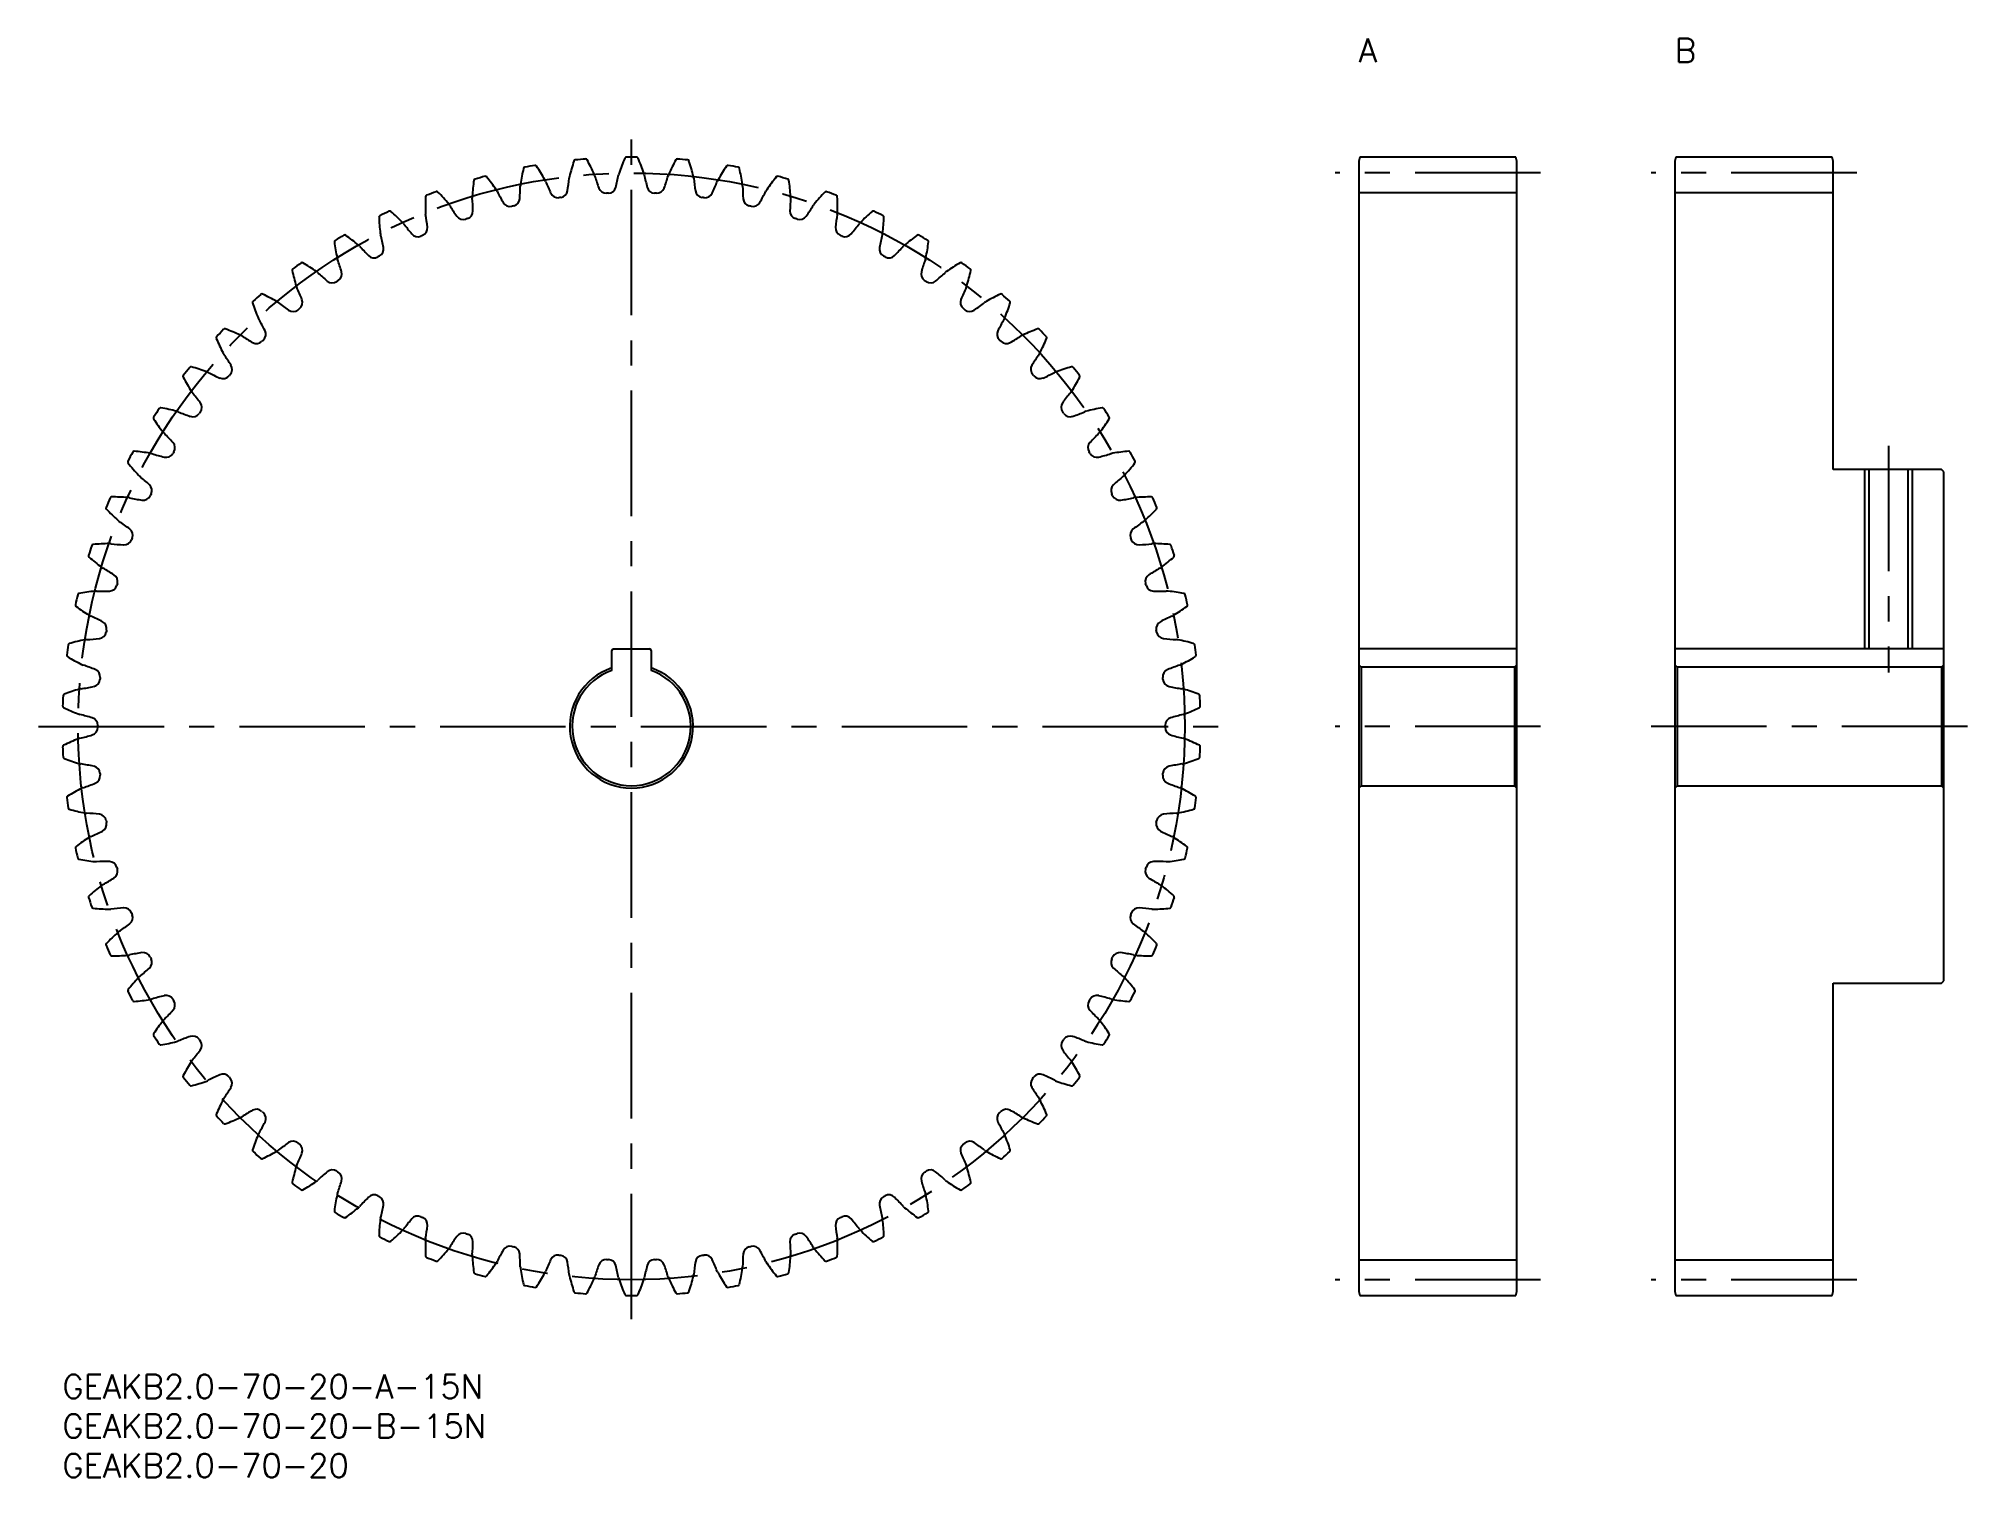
# Model space of a CAD drawing. Extents: x -3 to 241, y -13 to 169.
import ezdxf

# ---------------------------------------------------------------- set-up
doc = ezdxf.new("R2010")
doc.units = 0
doc.header["$LTSCALE"] = 0.5
doc.linetypes.add('CENTER', pattern=[50.8, 31.75, -6.35, 6.35, -6.35])
for name, color, linetype in [('MSM_CENTER', 1, 'CENTER'), ('MSM_CONTINUOUS', 7, 'CONTINUOUS'), ('MSM_NARROW', 5, 'CONTINUOUS'), ('MSM_PART_NUMBER', 7, 'CONTINUOUS')]:
    doc.layers.add(name, color=color, linetype=linetype)
doc.styles.get("Standard").update_dxf_attribs({"font": 'txt.shx', "height": 1, "bigfont": 'bigfont.shx'})

# ---------------------------------------------------------------- blocks, each defined once
blk = doc.blocks.new('*U3')
at = {"layer": 'MSM_PART_NUMBER'}
blk.add_text('GEAKB2.0-70-20-B-15N', height=3, dxfattribs=at).set_placement((0, -8))
blk = doc.blocks.new('*U4')
at = {"layer": 'MSM_PART_NUMBER'}
blk.add_text('GEAKB2.0-70-20-A-15N', height=3, dxfattribs=at).set_placement((0, -3))
blk = doc.blocks.new('*U5')
at = {"layer": 'MSM_PART_NUMBER'}
blk.add_text('GEAKB2.0-70-20', height=3, dxfattribs=at).set_placement((0, -13))
blk = doc.blocks.new('*U6')
at = {"layer": 'MSM_PART_NUMBER'}
blk.add_text('A', height=3, dxfattribs=at).set_placement((164, 166))
blk = doc.blocks.new('*U7')
at = {"layer": 'MSM_PART_NUMBER'}
blk.add_text('B', height=3, dxfattribs=at).set_placement((204, 166))

msp = doc.modelspace()

# ---------------------------------------------------------------- linework, layer by layer
at = {"layer": 'MSM_CENTER'}
for p, q in [((72, 7), (72, 157)), ((187, 152), (161, 152)), ((227, 152), (201, 152)), ((231, 117.5), (231, 88.8)), ((-3, 82), (147, 82)), ((187, 82), (161, 82)), ((241, 82), (201, 82)), ((187, 12), (161, 12)), ((227, 12), (201, 12))]:
    msp.add_line(p, q, dxfattribs=at)
msp.add_circle((72, 82), 70, dxfattribs=at)
at = {"layer": 'MSM_CONTINUOUS'}
for p, q in [((164.13, 154), (164, 153.5)), ((183.87, 154), (164.13, 154)), ((184, 153.5), (183.87, 154)), ((204.13, 154), (204, 153.5)), ((223.87, 154), (204.13, 154)), ((224, 153.5), (223.87, 154)), ((164, 153.5), (164, 10.5)), ((184, 10.5), (184, 153.5)), ((204, 153.5), (204, 10.5)), ((224, 114.5), (224, 153.5)), ((184, 149.5), (164, 149.5)), ((224, 149.5), (204, 149.5)), ((237.7, 114.5), (224, 114.5)), ((228.54, 114.5), (228.54, 91.8)), ((233.46, 114.5), (233.46, 91.8)), ((238, 114.2), (237.7, 114.5)), ((238, 49.8), (238, 114.2)), ((69.5, 89.07), (69.5, 91.6)), ((69.7, 91.8), (74.3, 91.8)), ((74.5, 91.6), (74.5, 89.07)), ((184, 91.8), (164, 91.8)), ((238, 91.8), (204, 91.8)), ((164, 89.8), (164.3, 89.5)), ((164.3, 89.5), (164.3, 74.5)), ((183.7, 89.5), (164.3, 89.5)), ((183.7, 89.5), (184, 89.8)), ((183.7, 89.5), (183.7, 74.5)), ((204, 89.8), (204.3, 89.5)), ((204.3, 89.5), (204.3, 74.5)), ((237.7, 89.5), (204.3, 89.5)), ((237.7, 89.5), (238, 89.8)), ((237.7, 89.5), (237.7, 74.5)), ((164.3, 74.5), (164, 74.2)), ((164.3, 74.5), (183.7, 74.5)), ((184, 74.2), (183.7, 74.5)), ((204.3, 74.5), (204, 74.2)), ((204.3, 74.5), (237.7, 74.5)), ((238, 74.2), (237.7, 74.5)), ((224, 10.5), (224, 49.5)), ((224, 49.5), (237.7, 49.5)), ((237.7, 49.5), (238, 49.8)), ((184, 14.5), (164, 14.5)), ((224, 14.5), (204, 14.5)), ((164, 10.5), (164.13, 10)), ((164.13, 10), (183.87, 10)), ((183.87, 10), (184, 10.5)), ((204, 10.5), (204.13, 10)), ((204.13, 10), (223.87, 10)), ((223.87, 10), (224, 10.5))]:
    msp.add_line(p, q, dxfattribs=at)
for centre, radius, start, end in [((72, 82), 72, 94.6225, 95.6632), ((66.21, 153.57), 0.2, 28.8503, 94.6225), ((92.53, 144.5), 23.33, 156.2926, 161.2857), ((71.35, 153.8), 0.2, 90.5204, 156.2926), ((72, 82), 72, 89.4796, 90.5204), ((72.65, 153.8), 0.2, 23.7074, 89.4796), ((51.47, 144.5), 23.33, 18.7143, 23.7074), ((77.79, 153.57), 0.2, 85.3775, 151.1498), ((72, 82), 72, 84.3368, 85.3775), ((72, 82), 72, 104.9082, 105.9489), ((53.53, 151.38), 0.2, 39.136, 104.9082), ((35.58, 136.78), 23.33, 34.1429, 39.136), ((81.04, 147.16), 23.33, 166.5783, 171.5714), ((58.54, 152.53), 0.2, 100.8065, 166.5783), ((72, 82), 72, 99.7654, 100.8061), ((59.82, 152.76), 0.2, 33.9932, 99.7654), ((40.64, 139.83), 23.33, 29, 33.9932), ((36.27, 154.22), 28, 350.7901, 354.1023), ((65.77, 151.17), 1.66, 166.4286, 174.1209), ((86.84, 146.08), 23.33, 161.4354, 166.4286), ((64.91, 153.45), 0.2, 95.6632, 161.4354), ((45.95, 142.4), 23.33, 23.8571, 28.8503), ((65.77, 151.17), 1.66, 16.1648, 23.8572), ((94.26, 159.44), 28, 196.1834, 199.4957), ((42.89, 157.13), 28, 345.6472, 348.9595), ((72, 151.45), 1.66, 161.2857, 168.978), ((72, 151.45), 1.66, 11.022, 18.7143), ((101.11, 157.13), 28, 191.0405, 194.3528), ((49.74, 159.44), 28, 340.5043, 343.8166), ((78.23, 151.17), 1.66, 156.1428, 163.8352), ((98.05, 142.4), 23.33, 151.1497, 156.1429), ((79.09, 153.45), 0.2, 18.5646, 84.3369), ((57.16, 146.08), 23.33, 13.5714, 18.5646), ((78.23, 151.17), 1.66, 5.8791, 13.5714), ((107.73, 154.22), 28, 185.8977, 189.2099), ((103.36, 139.83), 23.33, 146.0068, 151), ((84.18, 152.76), 0.2, 80.235, 146.0069), ((72, 82), 72, 79.1939, 80.2346), ((85.46, 152.53), 0.2, 13.4217, 79.194), ((62.96, 147.16), 23.33, 8.4286, 13.4217), ((108.42, 136.78), 23.33, 140.864, 145.8571), ((90.47, 151.38), 0.2, 75.0922, 140.8641), ((72, 82), 72, 74.0511, 75.0918), ((69.26, 147.72), 23.33, 176.864, 181.8571), ((46.16, 148.99), 0.2, 111.0918, 176.864), ((72, 82), 72, 110.0511, 111.0918), ((47.38, 149.45), 0.2, 44.2789, 110.0511), ((30.82, 133.3), 23.33, 39.2857, 44.2789), ((75.16, 147.71), 23.33, 171.7211, 176.7143), ((53.52, 148.95), 1.66, 176.7143, 184.4066), ((52.27, 151.04), 0.2, 105.9489, 171.7212), ((53.52, 148.95), 1.66, 26.4505, 34.1429), ((80.07, 162.17), 28, 206.4691, 209.7814), ((29.94, 150.72), 28, 355.9329, 359.2452), ((59.6, 150.33), 1.66, 171.5714, 179.2638), ((59.6, 150.33), 1.66, 21.3077, 29), ((87.23, 161.12), 28, 201.3262, 204.6385), ((62.69, 149.86), 1, 204.6385, 277.8156), ((72, 82), 67.5, 97.613, 97.8156), ((62.93, 149.9), 1, 277.613, 350.7901), ((68.81, 150.43), 1, 199.4957, 272.6727), ((72, 82), 67.5, 92.4701, 92.6727), ((69.05, 150.44), 1, 272.4702, 345.6472), ((74.95, 150.44), 1, 194.3528, 267.5299), ((72, 82), 67.5, 87.3273, 87.5299), ((75.19, 150.43), 1, 267.3273, 340.5044), ((81.07, 149.9), 1, 189.21, 262.387), ((72, 82), 67.5, 82.1844, 82.387), ((81.31, 149.86), 1, 262.1844, 335.3615), ((56.77, 161.12), 28, 335.3615, 338.6738), ((84.4, 150.33), 1.66, 151, 158.6923), ((84.4, 150.33), 1.66, 0.7362, 8.4286), ((114.06, 150.72), 28, 180.7548, 184.0671), ((63.93, 162.17), 28, 330.2186, 333.5309), ((90.48, 148.95), 1.66, 145.8571, 153.5495), ((91.73, 151.04), 0.2, 8.2789, 74.0511), ((68.84, 147.71), 23.33, 3.2857, 8.2789), ((90.48, 148.95), 1.66, 355.5934, 3.2857), ((113.18, 133.3), 23.33, 135.7211, 140.7143), ((96.62, 149.45), 0.2, 69.9493, 135.7212), ((72, 82), 72, 68.9082, 69.9489), ((97.84, 148.99), 0.2, 3.136, 68.9083), ((74.74, 147.72), 23.33, 358.1429, 3.136), ((40.26, 146.4), 0.2, 116.2346, 182.0069), ((72, 82), 72, 115.1939, 116.2346), ((41.44, 146.97), 0.2, 49.4217, 115.1939), ((26.39, 129.4), 23.33, 44.4286, 49.4217), ((47.6, 147.02), 1.66, 181.8571, 189.5495), ((18.35, 142.11), 28, 6.2186, 9.5309), ((47.6, 147.02), 1.66, 31.5934, 39.2857), ((72.85, 162.57), 28, 211.6119, 214.9242), ((50.72, 147.11), 1, 214.9242, 288.1013), ((50.95, 147.18), 1, 287.8987, 1.0758), ((23.95, 146.68), 28, 1.0758, 4.3881), ((56.64, 148.76), 1, 209.7814, 282.9584), ((72, 82), 67.5, 102.7559, 102.9584), ((56.88, 148.81), 1, 282.7559, 355.9329), ((87.12, 148.81), 1, 184.0671, 257.2441), ((72, 82), 67.5, 77.0416, 77.2441), ((87.36, 148.76), 1, 257.0416, 330.2187), ((120.05, 146.68), 28, 175.6119, 178.9242), ((93.05, 147.18), 1, 178.9243, 252.1013), ((93.28, 147.11), 1, 251.8987, 325.0758), ((71.15, 162.57), 28, 325.0758, 328.3881), ((96.4, 147.02), 1.66, 140.7143, 148.4066), ((125.65, 142.11), 28, 170.4691, 173.7814), ((96.4, 147.02), 1.66, 350.4505, 358.1429), ((117.61, 129.4), 23.33, 130.5783, 135.5714), ((102.56, 146.97), 0.2, 64.8061, 130.5783), ((72, 82), 72, 63.7654, 64.8061), ((103.74, 146.4), 0.2, 357.9932, 63.7654), ((72, 82), 72, 120.3368, 121.3775), ((35.74, 143.97), 0.2, 54.5646, 120.3368), ((22.32, 125.12), 23.33, 49.5714, 54.5646), ((63.38, 147.21), 23.33, 182.0068, 187), ((41.87, 144.57), 1.66, 187, 194.6923), ((13.18, 137.06), 28, 11.3615, 14.6738), ((41.87, 144.57), 1.66, 36.7362, 44.4286), ((65.63, 162.32), 28, 216.7548, 220.0671), ((44.97, 144.94), 1, 220.0671, 293.2441), ((72, 82), 67.5, 113.0416, 113.2441), ((45.19, 145.04), 1, 293.0416, 6.2187), ((72, 82), 67.5, 107.8987, 108.1013), ((72, 82), 67.5, 71.8987, 72.1013), ((98.81, 145.04), 1, 173.7814, 246.9584), ((72, 82), 67.5, 66.7559, 66.9584), ((99.03, 144.94), 1, 246.7559, 319.9329), ((78.37, 162.32), 28, 319.9329, 323.2452), ((102.13, 144.57), 1.66, 135.5714, 143.2638), ((130.82, 137.06), 28, 165.3262, 168.6385), ((102.13, 144.57), 1.66, 345.3077, 353), ((80.62, 147.21), 23.33, 353, 357.9932), ((121.68, 125.12), 23.33, 125.4354, 130.4286), ((108.26, 143.97), 0.2, 59.6636, 125.4355), ((72, 82), 72, 58.6225, 59.6632), ((34.62, 143.3), 0.2, 121.3775, 187.1497), ((57.57, 146.18), 23.33, 187.1497, 192.1429), ((36.38, 141.62), 1.66, 41.8791, 49.5714), ((58.46, 161.43), 28, 221.8977, 225.2099), ((39.43, 142.26), 1, 225.21, 298.387), ((39.65, 142.38), 1, 298.1844, 11.3615), ((104.35, 142.38), 1, 168.6386, 241.8156), ((104.57, 142.26), 1, 241.613, 314.7901), ((85.54, 161.43), 28, 314.7901, 318.1023), ((107.62, 141.62), 1.66, 130.4286, 138.1209), ((86.43, 146.18), 23.33, 347.8571, 352.8503), ((109.38, 143.3), 0.2, 352.8503, 58.6226), ((29.27, 139.7), 0.2, 126.5204, 192.2926), ((51.87, 144.63), 23.33, 192.2926, 197.2857), ((72, 82), 72, 125.4796, 126.5204), ((30.33, 140.47), 0.2, 59.7074, 125.4796), ((18.66, 120.49), 23.33, 54.7143, 59.7074), ((31.18, 138.19), 1.66, 47.022, 54.7143), ((51.39, 159.89), 28, 227.0405, 230.3528), ((36.38, 141.62), 1.66, 192.1428, 199.8352), ((8.48, 131.56), 28, 16.5043, 19.8166), ((34.36, 139.23), 1, 303.3273, 16.5044), ((72, 82), 67.5, 118.1844, 118.387), ((72, 82), 67.5, 61.613, 61.8156), ((109.64, 139.23), 1, 163.4957, 236.6727), ((135.52, 131.56), 28, 160.1834, 163.4957), ((107.62, 141.62), 1.66, 340.1648, 347.8572), ((92.61, 159.89), 28, 309.6472, 312.9595), ((112.82, 138.19), 1.66, 125.2857, 132.978), ((125.34, 120.49), 23.33, 120.2926, 125.2857), ((113.67, 140.47), 0.2, 54.5204, 120.2926), ((72, 82), 72, 53.4796, 54.5204), ((92.13, 144.63), 23.33, 342.7143, 347.7074), ((114.73, 139.7), 0.2, 347.7074, 53.4797), ((72, 82), 72, 130.6225, 131.6632), ((25.25, 136.5), 0.2, 64.8504, 130.6225), ((15.42, 115.56), 23.33, 59.8571, 64.8503), ((31.18, 138.19), 1.66, 197.2857, 204.978), ((4.29, 125.67), 28, 21.6472, 24.9595), ((34.16, 139.1), 1, 230.3528, 303.5299), ((72, 82), 67.5, 123.3273, 123.5299), ((72, 82), 67.5, 56.4701, 56.6727), ((109.84, 139.1), 1, 236.4701, 309.6472), ((139.71, 125.67), 28, 155.0405, 158.3528), ((112.82, 138.19), 1.66, 335.022, 342.7143), ((128.58, 115.56), 23.33, 115.1497, 120.1429), ((118.75, 136.5), 0.2, 49.3775, 115.1498), ((72, 82), 72, 48.3368, 49.3775), ((24.27, 135.64), 0.2, 131.6632, 197.4355), ((46.34, 142.57), 23.33, 197.4354, 202.4286), ((26.31, 134.3), 1.66, 52.1648, 59.8572), ((44.49, 157.73), 28, 232.1834, 235.4957), ((29.2, 135.48), 1, 235.4957, 308.6727), ((72, 82), 67.5, 128.4701, 128.6727), ((29.39, 135.63), 1, 308.4702, 21.6472), ((114.61, 135.63), 1, 158.3528, 231.5299), ((72, 82), 67.5, 51.3273, 51.5299), ((114.8, 135.48), 1, 231.3273, 304.5044), ((99.51, 157.73), 28, 304.5043, 307.8166), ((117.69, 134.3), 1.66, 120.1428, 127.8352), ((97.66, 142.57), 23.33, 337.5714, 342.5646), ((119.73, 135.64), 0.2, 342.5646, 48.3369), ((72, 82), 72, 135.7654, 136.8061), ((20.56, 132.09), 0.2, 69.9933, 135.7654), ((12.64, 110.35), 23.33, 65, 69.9932), ((26.31, 134.3), 1.66, 202.4286, 210.1209), ((0.65, 119.43), 28, 26.7901, 30.1023), ((24.75, 131.6), 1, 313.613, 26.7901), ((119.25, 131.6), 1, 153.21, 226.387), ((143.35, 119.43), 28, 149.8977, 153.2099), ((117.69, 134.3), 1.66, 329.8791, 337.5714), ((131.36, 110.35), 23.33, 110.0068, 115), ((123.44, 132.09), 0.2, 44.2346, 110.0069), ((72, 82), 72, 43.1939, 44.2346), ((19.65, 131.14), 0.2, 136.8065, 202.5783), ((41.02, 140.03), 23.33, 202.5783, 207.5714), ((21.8, 129.99), 1.66, 57.3077, 65), ((37.81, 154.96), 28, 237.3262, 240.6385), ((24.57, 131.43), 1, 240.6385, 313.8156), ((72, 82), 67.5, 133.613, 133.8156), ((72, 82), 67.5, 46.1844, 46.387), ((119.43, 131.43), 1, 226.1844, 299.3615), ((106.19, 154.96), 28, 299.3615, 302.6738), ((122.2, 129.99), 1.66, 115, 122.6923), ((102.98, 140.03), 23.33, 332.4286, 337.4217), ((124.35, 131.14), 0.2, 337.4217, 43.194), ((72, 82), 72, 140.9082, 141.9489), ((16.27, 127.27), 0.2, 75.1361, 140.9082), ((10.34, 104.92), 23.33, 70.1429, 75.136), ((21.8, 129.99), 1.66, 207.5714, 215.2638), ((-2.42, 112.88), 28, 31.9329, 35.2452), ((20.49, 127.16), 1, 318.7559, 31.9329), ((123.51, 127.16), 1, 148.0671, 221.2441), ((146.42, 112.88), 28, 144.7548, 148.0671), ((122.2, 129.99), 1.66, 324.7362, 332.4286), ((133.66, 104.92), 23.33, 104.864, 109.8571), ((127.73, 127.27), 0.2, 39.0922, 104.864), ((72, 82), 72, 38.0511, 39.0918), ((15.46, 126.25), 0.2, 141.9493, 207.7212), ((35.94, 137.02), 23.33, 207.7211, 212.7143), ((17.7, 125.3), 1.66, 62.4505, 70.1429), ((31.41, 151.6), 28, 242.4691, 245.7814), ((20.34, 126.98), 1, 245.7814, 318.9584), ((72, 82), 67.5, 138.7559, 138.9584), ((72, 82), 67.5, 41.0416, 41.2441), ((123.66, 126.98), 1, 221.0416, 294.2187), ((112.59, 151.6), 28, 294.2186, 297.5309), ((126.3, 125.3), 1.66, 109.8571, 117.5495), ((108.06, 137.02), 23.33, 327.2857, 332.2789), ((128.54, 126.25), 0.2, 332.2789, 38.0511), ((72, 82), 72, 146.0511, 147.0918), ((12.44, 122.1), 0.2, 80.2788, 146.0511), ((8.53, 99.3), 23.33, 75.2857, 80.2789), ((17.7, 125.3), 1.66, 212.7143, 220.4066), ((-4.89, 106.08), 28, 37.0758, 40.3881), ((16.65, 122.36), 1, 323.8987, 37.0758), ((127.35, 122.36), 1, 142.9243, 216.1013), ((148.89, 106.08), 28, 139.6119, 142.9242), ((126.3, 125.3), 1.66, 319.5934, 327.2857), ((135.47, 99.3), 23.33, 99.7211, 104.7143), ((131.56, 122.1), 0.2, 33.9493, 99.7212), ((72, 82), 72, 32.9082, 33.9489), ((11.72, 121.01), 0.2, 147.0918, 212.864), ((31.15, 133.56), 23.33, 212.864, 217.8571), ((14.04, 120.26), 1.66, 67.5934, 75.2857), ((25.34, 147.68), 28, 247.6119, 250.9242), ((16.51, 122.17), 1, 250.9242, 324.1013), ((72, 82), 67.5, 143.8987, 144.1013), ((72, 82), 67.5, 35.8987, 36.1013), ((127.49, 122.17), 1, 215.8987, 289.0758), ((118.66, 147.68), 28, 289.0758, 292.3881), ((129.96, 120.26), 1.66, 104.7143, 112.4066), ((112.85, 133.56), 23.33, 322.1429, 327.136), ((132.28, 121.01), 0.2, 327.136, 32.9083), ((14.04, 120.26), 1.66, 217.8571, 225.5495), ((-6.74, 99.09), 28, 42.2186, 45.5309), ((13.26, 117.24), 1, 329.0416, 42.2186), ((130.74, 117.24), 1, 137.7814, 210.9584), ((150.74, 99.09), 28, 134.4691, 137.7814), ((129.96, 120.26), 1.66, 314.4505, 322.1429), ((8.47, 115.45), 0.2, 152.2346, 218.0069), ((72, 82), 72, 151.1939, 152.2346), ((26.69, 129.69), 23.33, 218.0068, 223), ((9.08, 116.6), 0.2, 85.4216, 151.1939), ((7.24, 93.54), 23.33, 80.4286, 85.4217), ((10.84, 114.91), 1.66, 72.7362, 80.4286), ((19.64, 143.24), 28, 252.7548, 256.0671), ((13.13, 117.03), 1, 256.0671, 329.2441), ((72, 82), 67.5, 149.0416, 149.2441), ((72, 82), 67.5, 30.7559, 30.9584), ((130.87, 117.03), 1, 210.7559, 283.9329), ((124.36, 143.24), 28, 283.9329, 287.2452), ((133.16, 114.91), 1.66, 99.5714, 107.2638), ((136.76, 93.54), 23.33, 94.5783, 99.5714), ((117.31, 129.69), 23.33, 317, 321.9932), ((134.92, 116.6), 0.2, 28.8065, 94.5783), ((72, 82), 72, 27.7654, 28.8061), ((135.53, 115.45), 0.2, 321.9933, 27.7654), ((10.84, 114.91), 1.66, 223, 230.6923), ((-7.95, 91.97), 28, 47.3615, 50.6738), ((10.34, 111.83), 1, 334.1844, 47.3615), ((133.66, 111.83), 1, 132.6385, 205.8156), ((151.95, 91.97), 28, 129.3262, 132.6385), ((133.16, 114.91), 1.66, 309.3077, 317), ((72, 82), 72, 156.3368, 157.3775), ((6.24, 110.82), 0.2, 90.5646, 156.3368), ((6.46, 87.69), 23.33, 85.5714, 90.5646), ((8.14, 109.3), 1.66, 77.8791, 85.5714), ((14.36, 138.29), 28, 257.8977, 261.2099), ((10.23, 111.61), 1, 261.21, 334.387), ((72, 82), 67.5, 154.1844, 154.387), ((72, 82), 67.5, 25.613, 25.8156), ((133.77, 111.61), 1, 205.613, 278.7901), ((129.64, 138.29), 28, 278.7901, 282.1023), ((135.86, 109.3), 1.66, 94.4286, 102.1209), ((137.54, 87.69), 23.33, 89.4354, 94.4286), ((137.76, 110.82), 0.2, 23.6636, 89.4355), ((72, 82), 72, 22.6225, 23.6632), ((5.72, 109.62), 0.2, 157.3775, 223.1497), ((22.6, 125.44), 23.33, 223.1497, 228.1429), ((8.14, 109.3), 1.66, 228.1428, 235.8352), ((-8.52, 84.76), 28, 52.5043, 55.8166), ((152.52, 84.76), 28, 124.1834, 127.4957), ((135.86, 109.3), 1.66, 304.1648, 311.8572), ((121.4, 125.44), 23.33, 311.8571, 316.8503), ((138.28, 109.62), 0.2, 316.8503, 22.6226), ((3.92, 104.81), 0.2, 95.7075, 161.4796), ((6.22, 81.79), 23.33, 90.7143, 95.7074), ((5.95, 103.46), 1.66, 83.022, 90.7143), ((9.54, 132.9), 28, 263.0405, 266.3528), ((7.83, 105.96), 1, 266.3528, 339.5299), ((7.91, 106.18), 1, 339.3273, 52.5043), ((72, 82), 67.5, 159.3273, 159.5299), ((136.09, 106.18), 1, 127.4957, 200.6727), ((72, 82), 67.5, 20.4701, 20.6727), ((136.17, 105.96), 1, 200.4701, 273.6472), ((134.46, 132.9), 28, 273.6472, 276.9595), ((138.05, 103.46), 1.66, 89.2857, 96.978), ((137.78, 81.79), 23.33, 84.2926, 89.2857), ((140.08, 104.81), 0.2, 18.5207, 84.2926), ((72, 82), 72, 161.4796, 162.5204), ((3.52, 103.57), 0.2, 162.5204, 228.2926), ((18.91, 120.84), 23.33, 228.2926, 233.2857), ((125.09, 120.84), 23.33, 306.7143, 311.7074), ((72, 82), 72, 17.4796, 18.5204), ((140.48, 103.57), 0.2, 311.7074, 17.4797), ((5.95, 103.46), 1.66, 233.2857, 240.978), ((-8.45, 77.53), 28, 57.6472, 60.9595), ((6, 100.34), 1, 344.4701, 57.6472), ((72, 82), 67.5, 164.4701, 164.6727), ((138, 100.34), 1, 122.3528, 195.5299), ((72, 82), 67.5, 15.3273, 15.5299), ((152.45, 77.53), 28, 119.0405, 122.3528), ((138.05, 103.46), 1.66, 299.022, 306.7143), ((72, 82), 72, 166.6225, 167.6632), ((2.15, 98.61), 0.2, 100.8504, 166.6225), ((6.5, 75.89), 23.33, 95.8571, 100.8503), ((4.29, 97.45), 1.66, 88.1648, 95.8572), ((5.23, 127.1), 28, 268.1834, 271.4957), ((5.94, 100.11), 1, 271.4957, 344.6727), ((138.06, 100.11), 1, 195.3273, 268.5044), ((138.77, 127.1), 28, 268.5043, 271.8166), ((139.71, 97.45), 1.66, 84.1428, 91.8352), ((137.5, 75.89), 23.33, 79.1497, 84.1429), ((141.85, 98.61), 0.2, 13.3779, 79.1498), ((72, 82), 72, 12.3368, 13.3775), ((1.86, 97.34), 0.2, 167.6632, 233.4355), ((15.64, 115.92), 23.33, 233.4354, 238.4286), ((4.29, 97.45), 1.66, 238.4286, 246.1209), ((-7.72, 70.34), 28, 62.7901, 66.1023), ((4.62, 94.35), 1, 349.613, 62.7901), ((139.38, 94.35), 1, 117.21, 190.387), ((151.72, 70.34), 28, 113.8977, 117.2099), ((139.71, 97.45), 1.66, 293.8791, 301.5714), ((128.36, 115.92), 23.33, 301.5714, 306.5646), ((142.14, 97.34), 0.2, 306.5647, 12.3368), ((7.31, 70.05), 23.33, 101, 105.9932), ((3.18, 91.32), 1.66, 93.3077, 101), ((1.46, 120.93), 28, 273.3262, 276.6385), ((4.58, 94.11), 1, 276.6385, 349.8156), ((72, 82), 67.5, 169.613, 169.8156), ((72, 82), 67.5, 10.1844, 10.387), ((139.42, 94.11), 1, 190.1844, 263.3615), ((142.54, 120.93), 28, 263.3615, 266.6738), ((140.82, 91.32), 1.66, 79, 86.6923), ((136.69, 70.05), 23.33, 74.0068, 79), ((72, 82), 72, 171.7654, 172.8061), ((0.77, 90.99), 0.2, 172.8061, 238.5783), ((12.83, 110.73), 23.33, 238.5783, 243.5714), ((0.94, 92.28), 0.2, 105.9932, 171.7653), ((69.7, 91.6), 0.2, 90, 180), ((74.3, 91.6), 0.2, 0, 90), ((131.17, 110.73), 23.33, 296.4286, 301.4217), ((143.06, 92.28), 0.2, 8.235, 74.0069), ((72, 82), 72, 7.1939, 8.2346), ((143.23, 90.99), 0.2, 301.4217, 7.194), ((3.18, 91.32), 1.66, 243.5714, 251.2638), ((-6.36, 63.24), 28, 67.9329, 71.2452), ((3.77, 88.02), 1, 281.7814, 354.9584), ((3.79, 88.26), 1, 354.7559, 67.9329), ((72, 82), 67.5, 174.7559, 174.9584), ((72, 82), 7.8, 108.6939, 71.3061), ((72, 82), 7.5, 109.4712, 70.5288), ((140.21, 88.26), 1, 112.0671, 185.2441), ((72, 82), 67.5, 5.0416, 5.2441), ((140.23, 88.02), 1, 185.0416, 258.2187), ((150.36, 63.24), 28, 108.7548, 112.0671), ((140.82, 91.32), 1.66, 288.7362, 296.4286), ((72, 82), 72, 176.9082, 177.9489), ((0.3, 85.87), 0.2, 111.136, 176.9082), ((8.65, 64.3), 23.33, 106.1429, 111.136), ((2.62, 85.12), 1.66, 98.4505, 106.1429), ((-1.75, 114.45), 28, 278.4691, 281.7814), ((145.75, 114.45), 28, 258.2186, 261.5309), ((141.38, 85.12), 1.66, 73.8571, 81.5495), ((135.35, 64.3), 23.33, 68.864, 73.8571), ((143.7, 85.87), 0.2, 3.0922, 68.864), ((72, 82), 72, 2.0511, 3.0918), ((0.25, 84.57), 0.2, 177.9493, 243.7212), ((10.49, 105.31), 23.33, 243.7211, 248.7143), ((2.62, 85.12), 1.66, 248.7143, 256.4066), ((-4.36, 56.29), 28, 73.0758, 76.3881), ((3.5, 82.12), 1, 359.8987, 73.0758), ((140.5, 82.12), 1, 106.9243, 180.1013), ((148.36, 56.29), 28, 103.6119, 106.9242), ((141.38, 85.12), 1.66, 283.5934, 291.2857), ((133.51, 105.31), 23.33, 291.2857, 296.2789), ((143.75, 84.57), 0.2, 296.2789, 2.0511), ((-4.36, 107.71), 28, 283.6119, 286.9242), ((3.5, 81.88), 1, 286.9243, 0.1013), ((72, 82), 67.5, 179.8987, 180.1013), ((72, 82), 67.5, 359.8987, 0.1013), ((140.5, 81.88), 1, 179.8987, 253.0758), ((148.36, 107.71), 28, 253.0758, 256.3881), ((0.25, 79.43), 0.2, 116.2789, 182.0511), ((72, 82), 72, 182.0511, 183.0918), ((0.3, 78.13), 0.2, 183.0922, 248.864), ((10.49, 58.69), 23.33, 111.2857, 116.2789), ((2.62, 78.88), 1.66, 103.5934, 111.2857), ((141.38, 78.88), 1.66, 68.7143, 76.4066), ((133.51, 58.69), 23.33, 63.7211, 68.7143), ((143.7, 78.13), 0.2, 291.136, 356.9083), ((143.75, 79.43), 0.2, 357.9493, 63.7212), ((72, 82), 72, 356.9082, 357.9489), ((8.65, 99.7), 23.33, 248.864, 253.8571), ((2.62, 78.88), 1.66, 253.8571, 261.5495), ((-1.75, 49.55), 28, 78.2186, 81.5309), ((3.77, 75.98), 1, 5.0416, 78.2187), ((3.79, 75.74), 1, 292.0671, 5.2441), ((72, 82), 67.5, 185.0416, 185.2441), ((140.21, 75.74), 1, 174.7559, 247.9329), ((72, 82), 67.5, 354.7559, 354.9584), ((140.23, 75.98), 1, 101.7814, 174.9584), ((145.75, 49.55), 28, 98.4691, 101.7814), ((141.38, 78.88), 1.66, 278.4505, 286.1429), ((135.35, 99.7), 23.33, 286.1429, 291.136), ((12.83, 53.27), 23.33, 116.4286, 121.4217), ((3.18, 72.68), 1.66, 108.7362, 116.4286), ((-6.36, 100.76), 28, 288.7548, 292.0671), ((150.36, 100.76), 28, 247.9329, 251.2452), ((140.82, 72.68), 1.66, 63.5714, 71.2638), ((131.17, 53.27), 23.33, 58.5783, 63.5714), ((0.77, 73.01), 0.2, 121.4217, 187.194), ((72, 82), 72, 187.1939, 188.2346), ((0.94, 71.72), 0.2, 188.235, 254.0069), ((7.31, 93.95), 23.33, 254.0068, 259), ((3.18, 72.68), 1.66, 259, 266.6923), ((1.46, 43.07), 28, 83.3615, 86.6738), ((4.58, 69.89), 1, 10.1844, 83.3615), ((139.42, 69.89), 1, 96.6385, 169.8156), ((142.54, 43.07), 28, 93.3262, 96.6385), ((140.82, 72.68), 1.66, 273.3077, 281), ((136.69, 93.95), 23.33, 281, 285.9932), ((143.06, 71.72), 0.2, 285.9932, 351.7654), ((72, 82), 72, 351.7654, 352.8061), ((143.23, 73.01), 0.2, 352.8061, 58.5783), ((-7.72, 93.66), 28, 293.8977, 297.2099), ((4.62, 69.65), 1, 297.21, 10.387), ((72, 82), 67.5, 190.1844, 190.387), ((139.38, 69.65), 1, 169.613, 242.7901), ((72, 82), 67.5, 349.613, 349.8156), ((151.72, 93.66), 28, 242.7901, 246.1023), ((1.86, 66.66), 0.2, 126.5646, 192.3368), ((72, 82), 72, 192.3368, 193.3775), ((15.64, 48.08), 23.33, 121.5714, 126.5646), ((4.29, 66.55), 1.66, 113.8791, 121.5714), ((139.71, 66.55), 1.66, 58.4286, 66.1209), ((128.36, 48.08), 23.33, 53.4354, 58.4286), ((72, 82), 72, 346.6225, 347.6632), ((142.14, 66.66), 0.2, 347.6632, 53.4355), ((2.15, 65.39), 0.2, 193.3779, 259.1497), ((6.5, 88.11), 23.33, 259.1497, 264.1429), ((4.29, 66.55), 1.66, 264.1428, 271.8352), ((5.23, 36.9), 28, 88.5043, 91.8166), ((5.94, 63.89), 1, 15.3273, 88.5044), ((6, 63.66), 1, 302.3528, 15.5299), ((72, 82), 67.5, 195.3273, 195.5299), ((138, 63.66), 1, 164.4701, 237.6472), ((72, 82), 67.5, 344.4701, 344.6727), ((138.06, 63.89), 1, 91.4957, 164.6727), ((138.77, 36.9), 28, 88.1834, 91.4957), ((139.71, 66.55), 1.66, 268.1648, 275.8572), ((137.5, 88.11), 23.33, 275.8571, 280.8503), ((141.85, 65.39), 0.2, 280.8503, 346.6226), ((18.91, 43.16), 23.33, 126.7143, 131.7074), ((5.95, 60.54), 1.66, 119.022, 126.7143), ((-8.45, 86.47), 28, 299.0405, 302.3528), ((152.45, 86.47), 28, 237.6472, 240.9595), ((138.05, 60.54), 1.66, 53.2857, 60.978), ((125.09, 43.16), 23.33, 48.2926, 53.2857), ((3.52, 60.43), 0.2, 131.7074, 197.4797), ((72, 82), 72, 197.4796, 198.5204), ((3.92, 59.19), 0.2, 198.5207, 264.2926), ((6.22, 82.21), 23.33, 264.2926, 269.2857), ((5.95, 60.54), 1.66, 269.2857, 276.978), ((9.54, 31.1), 28, 93.6472, 96.9595), ((7.83, 58.04), 1, 20.4701, 93.6472), ((136.17, 58.04), 1, 86.3528, 159.5299), ((134.46, 31.1), 28, 83.0405, 86.3528), ((138.05, 60.54), 1.66, 263.022, 270.7143), ((137.78, 82.21), 23.33, 270.7143, 275.7074), ((140.08, 59.19), 0.2, 275.7074, 341.4796), ((72, 82), 72, 341.4796, 342.5204), ((140.48, 60.43), 0.2, 342.5204, 48.2926), ((-8.52, 79.24), 28, 304.1834, 307.4957), ((7.91, 57.82), 1, 307.4957, 20.6727), ((72, 82), 67.5, 200.4701, 200.6727), ((136.09, 57.82), 1, 159.3273, 232.5044), ((72, 82), 67.5, 339.3273, 339.5299), ((152.52, 79.24), 28, 232.5043, 235.8166), ((5.72, 54.38), 0.2, 136.8503, 202.6225), ((72, 82), 72, 202.6225, 203.6632), ((22.6, 38.56), 23.33, 131.8571, 136.8503), ((8.14, 54.7), 1.66, 124.1648, 131.8572), ((135.86, 54.7), 1.66, 48.1428, 55.8352), ((121.4, 38.56), 23.33, 43.1497, 48.1429), ((72, 82), 72, 336.3368, 337.3775), ((138.28, 54.38), 0.2, 337.3775, 43.1498), ((6.24, 53.18), 0.2, 203.6636, 269.4355), ((6.46, 76.31), 23.33, 269.4354, 274.4286), ((8.14, 54.7), 1.66, 274.4286, 282.1209), ((14.36, 25.71), 28, 98.7901, 102.1023), ((-7.95, 72.03), 28, 309.3262, 312.6385), ((10.23, 52.39), 1, 25.613, 98.7901), ((10.34, 52.17), 1, 312.6385, 25.8156), ((72, 82), 67.5, 205.613, 205.8156), ((133.66, 52.17), 1, 154.1844, 227.3615), ((72, 82), 67.5, 334.1844, 334.387), ((133.77, 52.39), 1, 81.21, 154.387), ((151.95, 72.03), 28, 227.3615, 230.6738), ((129.64, 25.71), 28, 77.8977, 81.2099), ((135.86, 54.7), 1.66, 257.8791, 265.5714), ((137.54, 76.31), 23.33, 265.5714, 270.5646), ((137.76, 53.18), 0.2, 270.5646, 336.3368), ((26.69, 34.31), 23.33, 137, 141.9932), ((10.84, 49.09), 1.66, 129.3077, 137), ((133.16, 49.09), 1.66, 43, 50.6923), ((117.31, 34.31), 23.33, 38.0068, 43), ((8.47, 48.55), 0.2, 141.9932, 207.7654), ((72, 82), 72, 207.7654, 208.8061), ((9.08, 47.4), 0.2, 208.8065, 274.5783), ((7.24, 70.46), 23.33, 274.5783, 279.5714), ((10.84, 49.09), 1.66, 279.5714, 287.2638), ((19.64, 20.76), 28, 103.9329, 107.2452), ((13.13, 46.97), 1, 30.7559, 103.9329), ((72, 82), 67.5, 210.7559, 210.9584), ((13.26, 46.76), 1, 317.7814, 30.9584), ((130.74, 46.76), 1, 149.0416, 222.2187), ((72, 82), 67.5, 329.0416, 329.2441), ((130.87, 46.97), 1, 76.0671, 149.2441), ((124.36, 20.76), 28, 72.7548, 76.0671), ((133.16, 49.09), 1.66, 252.7362, 260.4286), ((136.76, 70.46), 23.33, 260.4286, 265.4217), ((134.92, 47.4), 0.2, 265.4217, 331.1939), ((72, 82), 72, 331.1939, 332.2346), ((135.53, 48.55), 0.2, 332.2346, 38.0069), ((31.15, 30.44), 23.33, 142.1429, 147.136), ((14.04, 43.74), 1.66, 134.4505, 142.1429), ((-6.74, 64.91), 28, 314.4691, 317.7814), ((150.74, 64.91), 28, 222.2186, 225.5309), ((129.96, 43.74), 1.66, 37.8571, 45.5495), ((112.85, 30.44), 23.33, 32.864, 37.8571), ((11.72, 42.99), 0.2, 147.136, 212.9082), ((72, 82), 72, 212.9082, 213.9489), ((12.44, 41.9), 0.2, 213.9493, 279.7212), ((8.53, 64.7), 23.33, 279.7211, 284.7143), ((14.04, 43.74), 1.66, 284.7143, 292.4066), ((25.34, 16.32), 28, 109.0758, 112.3881), ((16.51, 41.83), 1, 35.8987, 109.0758), ((72, 82), 67.5, 215.8987, 216.1013), ((16.65, 41.64), 1, 322.9243, 36.1013), ((127.35, 41.64), 1, 143.8987, 217.0758), ((72, 82), 67.5, 323.8987, 324.1013), ((127.49, 41.83), 1, 70.9243, 144.1013), ((118.66, 16.32), 28, 67.6119, 70.9242), ((129.96, 43.74), 1.66, 247.5934, 255.2857), ((135.47, 64.7), 23.33, 255.2857, 260.2789), ((131.56, 41.9), 0.2, 260.2789, 326.051), ((72, 82), 72, 326.0511, 327.0918), ((132.28, 42.99), 0.2, 327.0918, 32.864), ((35.94, 26.98), 23.33, 147.2857, 152.2789), ((17.7, 38.7), 1.66, 139.5934, 147.2857), ((-4.89, 57.92), 28, 319.6119, 322.9242), ((148.89, 57.92), 28, 217.0758, 220.3881), ((126.3, 38.7), 1.66, 32.7143, 40.4066), ((108.06, 26.98), 23.33, 27.7211, 32.7143), ((15.46, 37.75), 0.2, 152.2789, 218.051), ((72, 82), 72, 218.0511, 219.0918), ((10.34, 59.08), 23.33, 284.864, 289.8571), ((17.7, 38.7), 1.66, 289.8571, 297.5495), ((31.41, 12.4), 28, 114.2186, 117.5309), ((20.34, 37.02), 1, 41.0416, 114.2187), ((72, 82), 67.5, 221.0416, 221.2441), ((20.49, 36.84), 1, 328.0671, 41.2441), ((123.51, 36.84), 1, 138.7559, 211.9329), ((72, 82), 67.5, 318.7559, 318.9584), ((123.66, 37.02), 1, 65.7814, 138.9584), ((112.59, 12.4), 28, 62.4691, 65.7814), ((126.3, 38.7), 1.66, 242.4505, 250.1429), ((133.66, 59.08), 23.33, 250.1429, 255.136), ((72, 82), 72, 320.9082, 321.9489), ((128.54, 37.75), 0.2, 321.9489, 27.7212), ((16.27, 36.73), 0.2, 219.0922, 284.864), ((41.02, 23.97), 23.33, 152.4286, 157.4217), ((21.8, 34.01), 1.66, 144.7362, 152.4286), ((-2.42, 51.12), 28, 324.7548, 328.0671), ((146.42, 51.12), 28, 211.9329, 215.2452), ((122.2, 34.01), 1.66, 27.5714, 35.2638), ((102.98, 23.97), 23.33, 22.5783, 27.5714), ((127.73, 36.73), 0.2, 255.136, 320.9082), ((19.65, 32.86), 0.2, 157.4217, 223.1939), ((72, 82), 72, 223.1939, 224.2346), ((20.56, 31.91), 0.2, 224.235, 290.0069), ((12.64, 53.65), 23.33, 290.0068, 295), ((21.8, 34.01), 1.66, 295, 302.6923), ((37.81, 9.04), 28, 119.3615, 122.6738), ((24.57, 32.57), 1, 46.1844, 119.3615), ((0.65, 44.57), 28, 329.8977, 333.2099), ((72, 82), 67.5, 226.1844, 226.387), ((24.75, 32.4), 1, 333.21, 46.387), ((119.25, 32.4), 1, 133.613, 206.7901), ((143.35, 44.57), 28, 206.7901, 210.1023), ((72, 82), 67.5, 313.613, 313.8156), ((119.43, 32.57), 1, 60.6385, 133.8156), ((106.19, 9.04), 28, 57.3262, 60.6385), ((122.2, 34.01), 1.66, 237.3077, 245), ((131.36, 53.65), 23.33, 245, 249.9932), ((123.44, 31.91), 0.2, 249.9932, 315.7653), ((72, 82), 72, 315.7654, 316.8061), ((124.35, 32.86), 0.2, 316.8061, 22.5783), ((46.34, 21.43), 23.33, 157.5714, 162.5646), ((26.31, 29.7), 1.66, 149.8791, 157.5714), ((44.49, 6.27), 28, 124.5043, 127.8166), ((29.2, 28.52), 1, 51.3273, 124.5044), ((72, 82), 67.5, 231.3273, 231.5299), ((72, 82), 67.5, 308.4701, 308.6727), ((114.8, 28.52), 1, 55.4957, 128.6727), ((99.51, 6.27), 28, 52.1834, 55.4957), ((117.69, 29.7), 1.66, 22.4286, 30.1209), ((97.66, 21.43), 23.33, 17.4354, 22.4286), ((24.27, 28.36), 0.2, 162.5646, 228.3367), ((72, 82), 72, 228.3368, 229.3775), ((25.25, 27.5), 0.2, 229.3779, 295.1497), ((15.42, 48.44), 23.33, 295.1497, 300.1429), ((26.31, 29.7), 1.66, 300.1428, 307.8352), ((4.29, 38.33), 28, 335.0405, 338.3528), ((29.39, 28.37), 1, 338.3528, 51.5299), ((114.61, 28.37), 1, 128.4701, 201.6472), ((139.71, 38.33), 28, 201.6472, 204.9595), ((117.69, 29.7), 1.66, 232.1648, 239.8572), ((128.58, 48.44), 23.33, 239.8571, 244.8503), ((118.75, 27.5), 0.2, 244.8503, 310.6225), ((72, 82), 72, 310.6225, 311.6632), ((119.73, 28.36), 0.2, 311.6632, 17.4355), ((51.87, 19.37), 23.33, 162.7143, 167.7074), ((31.18, 25.81), 1.66, 155.022, 162.7143), ((18.66, 43.51), 23.33, 300.2926, 305.2857), ((31.18, 25.81), 1.66, 305.2857, 312.978), ((51.39, 4.11), 28, 129.6472, 132.9595), ((34.16, 24.9), 1, 56.4701, 129.6472), ((72, 82), 67.5, 236.4701, 236.6727), ((8.48, 32.44), 28, 340.1834, 343.4957), ((34.36, 24.77), 1, 343.4957, 56.6727), ((109.64, 24.77), 1, 123.3273, 196.5044), ((135.52, 32.44), 28, 196.5043, 199.8166), ((72, 82), 67.5, 303.3273, 303.5299), ((109.84, 24.9), 1, 50.3528, 123.5299), ((92.61, 4.11), 28, 47.0405, 50.3528), ((112.82, 25.81), 1.66, 227.022, 234.7143), ((125.34, 43.51), 23.33, 234.7143, 239.7074), ((112.82, 25.81), 1.66, 17.2857, 24.978), ((92.13, 19.37), 23.33, 12.2926, 17.2857), ((29.27, 24.3), 0.2, 167.7073, 233.4796), ((72, 82), 72, 233.4796, 234.5204), ((30.33, 23.53), 0.2, 234.5207, 300.2926), ((57.57, 17.82), 23.33, 167.8571, 172.8503), ((36.38, 22.38), 1.66, 160.1648, 167.8572), ((58.46, 2.57), 28, 134.7901, 138.1023), ((39.43, 21.74), 1, 61.613, 134.7901), ((72, 82), 67.5, 241.613, 241.8156), ((39.65, 21.62), 1, 348.6385, 61.8156), ((104.35, 21.62), 1, 118.1844, 191.3615), ((72, 82), 67.5, 298.1844, 298.387), ((104.57, 21.74), 1, 45.21, 118.387), ((85.54, 2.57), 28, 41.8977, 45.2099), ((107.62, 22.38), 1.66, 12.1428, 19.8352), ((86.43, 17.82), 23.33, 7.1497, 12.1429), ((113.67, 23.53), 0.2, 239.7074, 305.4796), ((72, 82), 72, 305.4796, 306.5204), ((114.73, 24.3), 0.2, 306.5204, 12.2926), ((34.62, 20.7), 0.2, 172.8502, 238.6225), ((72, 82), 72, 238.6225, 239.6632), ((35.74, 20.03), 0.2, 239.6636, 305.4355), ((22.32, 38.88), 23.33, 305.4354, 310.4286), ((36.38, 22.38), 1.66, 310.4286, 318.1209), ((63.38, 16.79), 23.33, 173, 177.9932), ((41.87, 19.43), 1.66, 165.3077, 173), ((13.18, 26.94), 28, 345.3262, 348.6385), ((65.63, 1.68), 28, 139.9329, 143.2452), ((44.97, 19.06), 1, 66.7559, 139.9329), ((72, 82), 67.5, 246.7559, 246.9584), ((45.19, 18.96), 1, 353.7814, 66.9584), ((98.81, 18.96), 1, 113.0416, 186.2187), ((72, 82), 67.5, 293.0416, 293.2441), ((99.03, 19.06), 1, 40.0671, 113.2442), ((78.37, 1.68), 28, 36.7548, 40.0671), ((130.82, 26.94), 28, 191.3615, 194.6738), ((102.13, 19.43), 1.66, 7, 14.6923), ((80.62, 16.79), 23.33, 2.0068, 7), ((107.62, 22.38), 1.66, 221.8791, 229.5714), ((121.68, 38.88), 23.33, 229.5714, 234.5646), ((108.26, 20.03), 0.2, 234.5646, 300.3367), ((72, 82), 72, 300.3368, 301.3775), ((109.38, 20.7), 0.2, 301.3775, 7.1498), ((40.26, 17.6), 0.2, 177.9931, 243.7653), ((72, 82), 72, 243.7654, 244.8061), ((26.39, 34.6), 23.33, 310.5783, 315.5714), ((41.87, 19.43), 1.66, 315.5714, 323.2638), ((47.6, 16.98), 1.66, 170.4505, 178.1429), ((18.35, 21.89), 28, 350.4691, 353.7814), ((72.85, 1.43), 28, 145.0758, 148.3881), ((50.72, 16.89), 1, 71.8987, 145.0758), ((72, 82), 67.5, 251.8987, 252.1013), ((50.95, 16.82), 1, 358.9243, 72.1013), ((93.05, 16.82), 1, 107.8987, 181.0758), ((72, 82), 67.5, 287.8987, 288.1013), ((93.28, 16.89), 1, 34.9243, 108.1014), ((71.15, 1.43), 28, 31.6119, 34.9242), ((125.65, 21.89), 28, 186.2186, 189.5309), ((96.4, 16.98), 1.66, 1.8571, 9.5495), ((102.13, 19.43), 1.66, 216.7362, 224.4286), ((117.61, 34.6), 23.33, 224.4286, 229.4217), ((72, 82), 72, 295.1939, 296.2346), ((103.74, 17.6), 0.2, 296.2346, 2.0069), ((41.44, 17.03), 0.2, 244.8065, 310.5783), ((69.26, 16.28), 23.33, 178.1429, 183.136), ((46.16, 15.01), 0.2, 183.136, 248.9082), ((72, 82), 72, 248.9082, 249.9489), ((30.82, 30.7), 23.33, 315.7211, 320.7143), ((47.6, 16.98), 1.66, 320.7143, 328.4066), ((23.95, 17.32), 28, 355.6119, 358.9242), ((53.52, 15.05), 1.66, 175.5934, 183.2857), ((75.16, 16.29), 23.33, 183.2857, 188.2789), ((80.07, 1.83), 28, 150.2186, 153.5309), ((56.64, 15.24), 1, 77.0416, 150.2186), ((72, 82), 67.5, 257.0416, 257.2441), ((56.88, 15.19), 1, 4.0671, 77.2441), ((29.94, 13.28), 28, 0.7548, 4.0671), ((62.69, 14.14), 1, 82.1844, 155.3615), ((72, 82), 67.5, 262.1844, 262.387), ((62.93, 14.1), 1, 9.21, 82.387), ((81.07, 14.1), 1, 97.613, 170.7901), ((72, 82), 67.5, 277.613, 277.8156), ((81.31, 14.14), 1, 24.6385, 97.8157), ((114.06, 13.28), 28, 175.9329, 179.2452), ((87.12, 15.19), 1, 102.7559, 175.9329), ((72, 82), 67.5, 282.7559, 282.9584), ((87.36, 15.24), 1, 29.7814, 102.9585), ((63.93, 1.83), 28, 26.4691, 29.7814), ((68.84, 16.29), 23.33, 351.7211, 356.7143), ((120.05, 17.32), 28, 181.0758, 184.3881), ((90.48, 15.05), 1.66, 356.7143, 4.4066), ((96.4, 16.98), 1.66, 211.5934, 219.2857), ((113.18, 30.7), 23.33, 219.2857, 224.2789), ((72, 82), 72, 290.0511, 291.0918), ((97.84, 15.01), 0.2, 291.0918, 356.864), ((74.74, 16.28), 23.33, 356.864, 1.8571), ((102.56, 17.03), 0.2, 229.4217, 295.1939), ((47.38, 14.55), 0.2, 249.9493, 315.7212), ((52.27, 12.96), 0.2, 188.2789, 254.051), ((72, 82), 72, 254.0511, 255.0918), ((53.53, 12.62), 0.2, 255.0918, 320.864), ((35.58, 27.22), 23.33, 320.864, 325.8571), ((53.52, 15.05), 1.66, 325.8571, 333.5495), ((59.6, 13.67), 1.66, 180.7362, 188.4286), ((81.04, 16.84), 23.33, 188.4286, 193.4217), ((40.64, 24.17), 23.33, 326.0068, 331), ((59.6, 13.67), 1.66, 331, 338.6923), ((87.23, 2.88), 28, 155.3615, 158.6738), ((36.27, 9.78), 28, 5.8977, 9.2099), ((65.77, 12.83), 1.66, 185.8791, 193.5714), ((86.84, 17.92), 23.33, 193.5714, 198.5646), ((65.77, 12.83), 1.66, 336.1428, 343.8352), ((94.26, 4.56), 28, 160.5043, 163.8166), ((68.81, 13.57), 1, 87.3273, 160.5044), ((72, 82), 67.5, 267.3273, 267.5299), ((69.05, 13.56), 1, 14.3528, 87.5299), ((42.89, 6.87), 28, 11.0405, 14.3528), ((72, 12.55), 1.66, 191.022, 198.7143), ((72, 12.55), 1.66, 341.2857, 348.978), ((101.11, 6.87), 28, 165.6472, 168.9595), ((74.95, 13.56), 1, 92.4701, 165.6472), ((72, 82), 67.5, 272.4701, 272.6727), ((75.19, 13.57), 1, 19.4957, 92.6728), ((49.74, 4.56), 28, 16.1834, 19.4957), ((78.23, 12.83), 1.66, 196.1648, 203.8572), ((57.16, 17.92), 23.33, 341.4354, 346.4286), ((78.23, 12.83), 1.66, 346.4286, 354.1209), ((107.73, 9.78), 28, 170.7901, 174.1023), ((56.77, 2.88), 28, 21.3262, 24.6385), ((84.4, 13.67), 1.66, 201.3077, 209), ((103.36, 24.17), 23.33, 209, 213.9932), ((62.96, 16.84), 23.33, 346.5783, 351.5714), ((84.4, 13.67), 1.66, 351.5714, 359.2638), ((90.48, 15.05), 1.66, 206.4505, 214.1429), ((108.42, 27.22), 23.33, 214.1429, 219.136), ((90.47, 12.62), 0.2, 219.136, 284.9082), ((72, 82), 72, 284.9082, 285.9489), ((91.73, 12.96), 0.2, 285.9493, 351.7212), ((96.62, 14.55), 0.2, 224.2789, 290.051), ((58.54, 11.47), 0.2, 193.4217, 259.1939), ((72, 82), 72, 259.1939, 260.2346), ((59.82, 11.24), 0.2, 260.2346, 326.0069), ((64.91, 10.55), 0.2, 198.5646, 264.3367), ((72, 82), 72, 264.3368, 265.3775), ((66.21, 10.43), 0.2, 265.3775, 331.1497), ((45.95, 21.6), 23.33, 331.1497, 336.1429), ((92.53, 19.5), 23.33, 198.7143, 203.7074), ((71.35, 10.2), 0.2, 203.7074, 269.4796), ((72, 82), 72, 269.4796, 270.5204), ((72.65, 10.2), 0.2, 270.5204, 336.2926), ((51.47, 19.5), 23.33, 336.2926, 341.2857), ((98.05, 21.6), 23.33, 203.8571, 208.8503), ((77.79, 10.43), 0.2, 208.8504, 274.6225), ((72, 82), 72, 274.6225, 275.6632), ((79.09, 10.55), 0.2, 275.6632, 341.4355), ((84.18, 11.24), 0.2, 213.9932, 279.7653), ((72, 82), 72, 279.7654, 280.8061), ((85.46, 11.47), 0.2, 280.8065, 346.5783)]:
    msp.add_arc(centre, radius, start, end, dxfattribs=at)
at = {"layer": 'MSM_NARROW'}
for p, q in [((228, 114.5), (228, 91.8)), ((234, 114.5), (234, 91.8))]:
    msp.add_line(p, q, dxfattribs=at)

# ---------------------------------------------------------------- block references
at = {"layer": 'MSM_CONTINUOUS'}
for name in ['*U6', '*U7', '*U4', '*U3', '*U5']:
    msp.add_blockref(name, (0, 0), dxfattribs=at)

doc.saveas('drawing.dxf')
